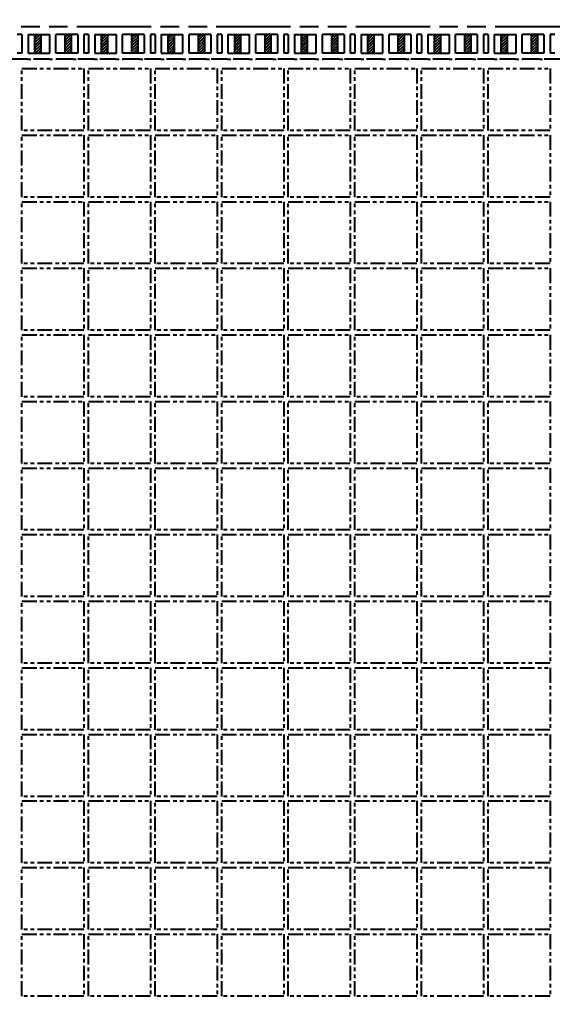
# Model space of a CAD drawing. Extents: x -338 to -53, y 67 to 196.
# Drawn here: x -252.64 to -235.44, y 148.05 to 179.66 of the extents above; entities that cross this region are included whole.
import ezdxf

# ---------------------------------------------------------------- set-up
doc = ezdxf.new("R2010")
doc.units = 0
doc.linetypes.add('ACAD_ISO09W100', pattern=[45, 24, -3, 6, -3, 6, -3])
doc.linetypes.add('HIDDEN', pattern=[0.375, 0.25, -0.125])
for name, color, linetype in [('dimension', 3, 'Continuous'), ('Etched Area', 4, 'Continuous'), ('Hidden', 4, 'HIDDEN'), ('Molding Line', 5, 'ACAD_ISO09W100'), ('PKG Line', 2, 'ACAD_ISO09W100')]:
    doc.layers.add(name, color=color, linetype=linetype)
doc.styles.add('SIMPLEX', font='SIMPLEX')
doc.dimstyles.new('1', dxfattribs={"dimtxt": 1, "dimasz": 1, "dimexe": 0.3, "dimexo": 0.3, "dimgap": 0.3, "dimtad": 0, "dimdec": 3, "dimzin": 1, "dimdsep": 46, "dimtxsty": 'SIMPLEX', "dimcen": 0, "dimclrd": 256, "dimclre": 256, "dimclrt": 7, "dimadec": 0, "dimazin": 1, "dimtm": 1.25, "dimtfac": 1, "dimtdec": 3, "dimtmove": 0, "dimatfit": 0, "dimfxl": 1, "dimtolj": 1, "dimtzin": 0, "dimlwd": -1, "dimlwe": -1, "dimarcsym": 1})
pattern_1 = [(45, (286.10187, 309.09846), (-0.0449012806, 0.0449012806), [])]
pattern_2 = [(45, (288.25187, 309.09846), (-0.0449012806, 0.0449012806), [])]
pattern_3 = [(45, (290.40187, 309.09846), (-0.0449012806, 0.0449012806), [])]
pattern_4 = [(45, (292.55187, 309.09846), (-0.0449012806, 0.0449012806), [])]
pattern_5 = [(45, (294.70187, 309.09846), (-0.0449012806, 0.0449012806), [])]
pattern_6 = [(45, (296.85187, 309.09846), (-0.0449012806, 0.0449012806), [])]
pattern_7 = [(45, (299.00187, 309.09846), (-0.0449012806, 0.0449012806), [])]
pattern_8 = [(45, (301.15187, 309.09846), (-0.0449012806, 0.0449012806), [])]

# ---------------------------------------------------------------- blocks, each defined once
blk = doc.blocks.new('*D13')
at = {"layer": 'Defpoints', "color": 0, "transparency": 16777216}
for p in [(2409.903, 1935.274), (2415.928, 1935.274), (2540.353, 1935.274)]:
    blk.add_point(p, dxfattribs=at)
at = {"layer": 'dimension', "transparency": 16777216}
blk.add_line((2415.628, 1935.274), (2409.903, 1935.274), dxfattribs=at)
at = {"layer": 'dimension', "color": 7, "transparency": 16777216, "insert": (2407.603, 1935.274), "char_height": 1, "attachment_point": 5, "style": 'SIMPLEX'}
blk.add_mtext('\\A1;0.000', dxfattribs=at)
blk = doc.blocks.new('*D17')
at = {"layer": 'Defpoints', "color": 0, "transparency": 16777216}
for p in [(2409.903, 1949.274), (2416.263, 1949.274), (2540.353, 1935.274)]:
    blk.add_point(p, dxfattribs=at)
at = {"layer": 'dimension', "transparency": 16777216}
blk.add_line((2415.963, 1949.274), (2409.903, 1949.274), dxfattribs=at)
at = {"layer": 'dimension', "color": 7, "transparency": 16777216, "insert": (2407.222, 1949.274), "char_height": 1, "attachment_point": 5, "style": 'SIMPLEX'}
blk.add_mtext('\\A1;14.000', dxfattribs=at)
blk = doc.blocks.new('*D18')
at = {"layer": 'Defpoints', "color": 0, "transparency": 16777216}
for p in [(2409.903, 1963.274), (2416.265, 1963.274), (2540.353, 1935.274)]:
    blk.add_point(p, dxfattribs=at)
at = {"layer": 'dimension', "transparency": 16777216}
blk.add_line((2415.965, 1963.274), (2409.903, 1963.274), dxfattribs=at)
at = {"layer": 'dimension', "color": 7, "transparency": 16777216, "insert": (2407.127, 1963.274), "char_height": 1, "attachment_point": 5, "style": 'SIMPLEX'}
blk.add_mtext('\\A1;28.000', dxfattribs=at)
blk = doc.blocks.new('*D19')
at = {"layer": 'Defpoints', "color": 0, "transparency": 16777216}
for p in [(2409.903, 1966.098), (2420.939, 1966.099), (2540.353, 1935.274)]:
    blk.add_point(p, dxfattribs=at)
at = {"layer": 'dimension', "transparency": 16777216}
for p, q in [((2411.903, 1966.098), (2409.903, 1966.098)), ((2413.903, 1966.099), (2411.903, 1966.098)), ((2420.639, 1966.099), (2413.903, 1966.099))]:
    blk.add_line(p, q, dxfattribs=at)
at = {"layer": 'dimension', "color": 7, "transparency": 16777216, "insert": (2407.127, 1966.098), "char_height": 1, "attachment_point": 5, "style": 'SIMPLEX'}
blk.add_mtext('\\A1;30.825', dxfattribs=at)
blk = doc.blocks.new('*D20')
at = {"layer": 'Defpoints', "color": 0, "transparency": 16777216}
for p in [(2409.903, 1967.274), (2416.715, 1967.274), (2540.353, 1935.274)]:
    blk.add_point(p, dxfattribs=at)
at = {"layer": 'dimension', "transparency": 16777216}
blk.add_line((2416.415, 1967.274), (2409.903, 1967.274), dxfattribs=at)
at = {"layer": 'dimension', "color": 7, "transparency": 16777216, "insert": (2407.127, 1967.274), "char_height": 1, "attachment_point": 5, "style": 'SIMPLEX'}
blk.add_mtext('\\A1;32.000', dxfattribs=at)
blk = doc.blocks.new('*D21')
at = {"layer": 'Defpoints', "color": 0, "transparency": 16777216}
for p in [(2409.903, 1969.965), (2416.132, 1969.119), (2540.353, 1935.274)]:
    blk.add_point(p, dxfattribs=at)
at = {"layer": 'dimension', "transparency": 16777216}
for p, q in [((2411.903, 1969.965), (2409.903, 1969.965)), ((2413.903, 1969.119), (2411.903, 1969.965)), ((2415.832, 1969.119), (2413.903, 1969.119))]:
    blk.add_line(p, q, dxfattribs=at)
at = {"layer": 'dimension', "color": 7, "transparency": 16777216, "insert": (2407.127, 1969.965), "char_height": 1, "attachment_point": 5, "style": 'SIMPLEX'}
blk.add_mtext('\\A1;33.845', dxfattribs=at)
blk = doc.blocks.new('*D22')
at = {"layer": 'Defpoints', "color": 0, "transparency": 16777216}
for p in [(2409.903, 1968.774), (2448.021, 1968.774), (2540.353, 1935.274)]:
    blk.add_point(p, dxfattribs=at)
at = {"layer": 'dimension', "transparency": 16777216}
blk.add_line((2447.721, 1968.774), (2409.903, 1968.774), dxfattribs=at)
at = {"layer": 'dimension', "color": 7, "transparency": 16777216, "insert": (2407.127, 1968.774), "char_height": 1, "attachment_point": 5, "style": 'SIMPLEX'}
blk.add_mtext('\\A1;33.500', dxfattribs=at)
blk = doc.blocks.new('*D23')
at = {"layer": 'Defpoints', "color": 0, "transparency": 16777216}
for p in [(2409.903, 1971.247), (2418.36, 1970.274), (2540.353, 1935.274)]:
    blk.add_point(p, dxfattribs=at)
at = {"layer": 'dimension', "transparency": 16777216}
for p, q in [((2411.903, 1971.247), (2409.903, 1971.247)), ((2413.903, 1970.274), (2411.903, 1971.247)), ((2418.06, 1970.274), (2413.903, 1970.274))]:
    blk.add_line(p, q, dxfattribs=at)
at = {"layer": 'dimension', "color": 7, "transparency": 16777216, "insert": (2407.127, 1971.247), "char_height": 1, "attachment_point": 5, "style": 'SIMPLEX'}
blk.add_mtext('\\A1;35.000', dxfattribs=at)
blk = doc.blocks.new('*D37')
at = {"layer": 'Defpoints', "color": 0, "transparency": 16777216}
for p in [(2448.853, 1977.057), (2448.853, 1969.59), (2540.353, 1935.274)]:
    blk.add_point(p, dxfattribs=at)
at = {"layer": 'dimension', "transparency": 16777216}
blk.add_line((2448.853, 1969.89), (2448.853, 1977.057), dxfattribs=at)
at = {"layer": 'dimension', "color": 7, "transparency": 16777216, "insert": (2448.853, 1979.738), "char_height": 1, "attachment_point": 5, "rotation": 90, "style": 'SIMPLEX'}
blk.add_mtext('\\A1;91.500', dxfattribs=at)
blk = doc.blocks.new('*D38')
at = {"layer": 'Defpoints', "color": 0, "transparency": 16777216}
for p in [(2421.035, 1977.057), (2421.028, 1966.201), (2540.353, 1935.274)]:
    blk.add_point(p, dxfattribs=at)
at = {"layer": 'dimension', "transparency": 16777216}
for p, q in [((2421.035, 1975.057), (2421.035, 1977.057)), ((2421.028, 1973.057), (2421.035, 1975.057)), ((2421.028, 1966.501), (2421.028, 1973.057))]:
    blk.add_line(p, q, dxfattribs=at)
at = {"layer": 'dimension', "color": 7, "transparency": 16777216, "insert": (2421.035, 1980.119), "char_height": 1, "attachment_point": 5, "rotation": 90, "style": 'SIMPLEX'}
blk.add_mtext('\\A1;119.325', dxfattribs=at)
blk = doc.blocks.new('*D39')
at = {"layer": 'Defpoints', "color": 0, "transparency": 16777216}
for p in [(2417.692, 1977.057), (2416.603, 1967.122), (2540.353, 1935.274)]:
    blk.add_point(p, dxfattribs=at)
at = {"layer": 'dimension', "transparency": 16777216}
for p, q in [((2417.692, 1975.057), (2417.692, 1977.057)), ((2416.603, 1973.057), (2417.692, 1975.057)), ((2416.603, 1967.422), (2416.603, 1973.057))]:
    blk.add_line(p, q, dxfattribs=at)
at = {"layer": 'dimension', "color": 7, "transparency": 16777216, "insert": (2417.692, 1980.214), "char_height": 1, "attachment_point": 5, "rotation": 90, "style": 'SIMPLEX'}
blk.add_mtext('\\A1;123.750', dxfattribs=at)
blk = doc.blocks.new('*D40')
at = {"layer": 'Defpoints', "color": 0, "transparency": 16777216}
for p in [(2416.103, 1977.057), (2416.103, 1968.978), (2540.353, 1935.274)]:
    blk.add_point(p, dxfattribs=at)
at = {"layer": 'dimension', "transparency": 16777216}
blk.add_line((2416.103, 1969.278), (2416.103, 1977.057), dxfattribs=at)
at = {"layer": 'dimension', "color": 7, "transparency": 16777216, "insert": (2416.103, 1980.214), "char_height": 1, "attachment_point": 5, "rotation": 90, "style": 'SIMPLEX'}
blk.add_mtext('\\A1;124.250', dxfattribs=at)
blk = doc.blocks.new('*D55')
at = {"layer": 'Defpoints', "color": 0, "transparency": 16777216}
for p in [(2540.353, 1935.274), (2426.853, 1900.939), (2426.853, 1893.012)]:
    blk.add_point(p, dxfattribs=at)
at = {"layer": 'dimension', "transparency": 16777216}
blk.add_line((2426.853, 1900.639), (2426.853, 1893.012), dxfattribs=at)
at = {"layer": 'dimension', "color": 7, "transparency": 16777216, "insert": (2426.853, 1889.95), "char_height": 1, "attachment_point": 5, "rotation": 90, "style": 'SIMPLEX'}
blk.add_mtext('\\A1;113.500', dxfattribs=at)
blk = doc.blocks.new('*D56')
at = {"layer": 'Defpoints', "color": 0, "transparency": 16777216}
for p in [(2540.353, 1935.274), (2426.353, 1900.936), (2425.178, 1893.012)]:
    blk.add_point(p, dxfattribs=at)
at = {"layer": 'dimension', "transparency": 16777216}
for p, q in [((2426.353, 1900.636), (2426.353, 1897.012)), ((2426.353, 1897.012), (2425.178, 1895.012)), ((2425.178, 1895.012), (2425.178, 1893.012))]:
    blk.add_line(p, q, dxfattribs=at)
at = {"layer": 'dimension', "color": 7, "transparency": 16777216, "insert": (2425.178, 1889.95), "char_height": 1, "attachment_point": 5, "rotation": 90, "style": 'SIMPLEX'}
blk.add_mtext('\\A1;114.000', dxfattribs=at)
blk = doc.blocks.new('*D57')
at = {"layer": 'Defpoints', "color": 0, "transparency": 16777216}
for p in [(2540.353, 1935.274), (2421.028, 1904.343), (2421.04, 1893.012)]:
    blk.add_point(p, dxfattribs=at)
at = {"layer": 'dimension', "transparency": 16777216}
for p, q in [((2421.028, 1904.043), (2421.028, 1897.012)), ((2421.028, 1897.012), (2421.04, 1895.012)), ((2421.04, 1895.012), (2421.04, 1893.012))]:
    blk.add_line(p, q, dxfattribs=at)
at = {"layer": 'dimension', "color": 7, "transparency": 16777216, "insert": (2421.04, 1889.95), "char_height": 1, "attachment_point": 5, "rotation": 90, "style": 'SIMPLEX'}
blk.add_mtext('\\A1;119.325', dxfattribs=at)
blk = doc.blocks.new('*D65')
at = {"layer": 'Defpoints', "color": 0, "transparency": 16777216}
for p in [(2474.804, 1977.057), (2474.778, 1966.213), (2540.353, 1935.274)]:
    blk.add_point(p, dxfattribs=at)
at = {"layer": 'dimension', "transparency": 16777216}
for p, q in [((2474.804, 1975.057), (2474.804, 1977.057)), ((2474.778, 1973.057), (2474.804, 1975.057)), ((2474.778, 1966.513), (2474.778, 1973.057))]:
    blk.add_line(p, q, dxfattribs=at)
at = {"layer": 'dimension', "color": 7, "transparency": 16777216, "insert": (2474.804, 1979.833), "char_height": 1, "attachment_point": 5, "rotation": 90, "style": 'SIMPLEX'}
blk.add_mtext('\\A1;65.575', dxfattribs=at)

msp = doc.modelspace()

# ---------------------------------------------------------------- hatches: boundary and pattern name
at = {"layer": 'Etched Area'}
h = msp.add_hatch(dxfattribs=at)
h.set_pattern_fill('ANSI31', color=256, scale=0.02)
h.set_pattern_definition(pattern_1)
h.paths.add_polyline_path([(-251.9555, 178.5777), (-252.1555, 178.5777), (-252.1555, 179.1777), (-251.9555, 179.1777)])
h = msp.add_hatch(dxfattribs=at)
h.set_pattern_fill('ANSI31', color=256, scale=0.02)
h.set_pattern_definition(pattern_1)
h.paths.add_polyline_path([(-250.9755, 178.5777), (-251.1755, 178.5777), (-251.1755, 179.1777), (-250.9755, 179.1777)])
h = msp.add_hatch(dxfattribs=at)
h.set_pattern_fill('ANSI31', color=256, scale=0.02)
h.set_pattern_definition(pattern_2)
h.paths.add_polyline_path([(-249.8055, 178.5777), (-250.0055, 178.5777), (-250.0055, 179.1777), (-249.8055, 179.1777)])
h = msp.add_hatch(dxfattribs=at)
h.set_pattern_fill('ANSI31', color=256, scale=0.02)
h.set_pattern_definition(pattern_2)
h.paths.add_polyline_path([(-248.8255, 178.5777), (-249.0255, 178.5777), (-249.0255, 179.1777), (-248.8255, 179.1777)])
h = msp.add_hatch(dxfattribs=at)
h.set_pattern_fill('ANSI31', color=256, scale=0.02)
h.set_pattern_definition(pattern_3)
h.paths.add_polyline_path([(-247.6555, 178.5777), (-247.8555, 178.5777), (-247.8555, 179.1777), (-247.6555, 179.1777)])
h = msp.add_hatch(dxfattribs=at)
h.set_pattern_fill('ANSI31', color=256, scale=0.02)
h.set_pattern_definition(pattern_3)
h.paths.add_polyline_path([(-246.6755, 178.5777), (-246.8755, 178.5777), (-246.8755, 179.1777), (-246.6755, 179.1777)])
h = msp.add_hatch(dxfattribs=at)
h.set_pattern_fill('ANSI31', color=256, scale=0.02)
h.set_pattern_definition(pattern_4)
h.paths.add_polyline_path([(-245.5055, 178.5777), (-245.7055, 178.5777), (-245.7055, 179.1777), (-245.5055, 179.1777)])
h = msp.add_hatch(dxfattribs=at)
h.set_pattern_fill('ANSI31', color=256, scale=0.02)
h.set_pattern_definition(pattern_4)
h.paths.add_polyline_path([(-244.5255, 178.5777), (-244.7255, 178.5777), (-244.7255, 179.1777), (-244.5255, 179.1777)])
h = msp.add_hatch(dxfattribs=at)
h.set_pattern_fill('ANSI31', color=256, scale=0.02)
h.set_pattern_definition(pattern_5)
h.paths.add_polyline_path([(-243.3555, 178.5777), (-243.5555, 178.5777), (-243.5555, 179.1777), (-243.3555, 179.1777)])
h = msp.add_hatch(dxfattribs=at)
h.set_pattern_fill('ANSI31', color=256, scale=0.02)
h.set_pattern_definition(pattern_5)
h.paths.add_polyline_path([(-242.3755, 178.5777), (-242.5755, 178.5777), (-242.5755, 179.1777), (-242.3755, 179.1777)])
h = msp.add_hatch(dxfattribs=at)
h.set_pattern_fill('ANSI31', color=256, scale=0.02)
h.set_pattern_definition(pattern_6)
h.paths.add_polyline_path([(-241.2055, 178.5777), (-241.4055, 178.5777), (-241.4055, 179.1777), (-241.2055, 179.1777)])
h = msp.add_hatch(dxfattribs=at)
h.set_pattern_fill('ANSI31', color=256, scale=0.02)
h.set_pattern_definition(pattern_6)
h.paths.add_polyline_path([(-240.2255, 178.5777), (-240.4255, 178.5777), (-240.4255, 179.1777), (-240.2255, 179.1777)])
h = msp.add_hatch(dxfattribs=at)
h.set_pattern_fill('ANSI31', color=256, scale=0.02)
h.set_pattern_definition(pattern_7)
h.paths.add_polyline_path([(-239.0555, 178.5777), (-239.2555, 178.5777), (-239.2555, 179.1777), (-239.0555, 179.1777)])
h = msp.add_hatch(dxfattribs=at)
h.set_pattern_fill('ANSI31', color=256, scale=0.02)
h.set_pattern_definition(pattern_7)
h.paths.add_polyline_path([(-238.0755, 178.5777), (-238.2755, 178.5777), (-238.2755, 179.1777), (-238.0755, 179.1777)])
h = msp.add_hatch(dxfattribs=at)
h.set_pattern_fill('ANSI31', color=256, scale=0.02)
h.set_pattern_definition(pattern_8)
h.paths.add_polyline_path([(-236.9055, 178.5777), (-237.1055, 178.5777), (-237.1055, 179.1777), (-236.9055, 179.1777)])
h = msp.add_hatch(dxfattribs=at)
h.set_pattern_fill('ANSI31', color=256, scale=0.02)
h.set_pattern_definition(pattern_8)
h.paths.add_polyline_path([(-235.9255, 178.5777), (-236.1255, 178.5777), (-236.1255, 179.1777), (-235.9255, 179.1777)])

# ---------------------------------------------------------------- linework, layer by layer
for p, q in [((-252.5655, 179.1777), (-252.7155, 179.1777)), ((-252.5655, 179.1777), (-252.5655, 178.5777)), ((-252.3655, 179.1777), (-252.3655, 178.5777)), ((-252.3655, 179.1777), (-251.6655, 179.1777)), ((-252.1555, 179.1777), (-252.1555, 178.5777)), ((-251.9555, 179.1777), (-251.9555, 178.5777)), ((-251.6655, 178.5777), (-251.6655, 179.1777)), ((-250.7655, 179.1777), (-251.4655, 179.1777)), ((-251.4655, 178.5777), (-251.4655, 179.1777)), ((-251.1755, 179.1777), (-251.1755, 178.5777)), ((-250.9755, 179.1777), (-250.9755, 178.5777)), ((-250.7655, 179.1777), (-250.7655, 178.5777)), ((-250.4155, 179.1777), (-250.5655, 179.1777)), ((-250.5655, 179.1777), (-250.5655, 178.5777)), ((-250.4155, 179.1777), (-250.4155, 178.5777)), ((-250.2155, 179.1777), (-250.2155, 178.5777)), ((-250.2155, 179.1777), (-249.5155, 179.1777)), ((-250.0055, 179.1777), (-250.0055, 178.5777)), ((-249.8055, 179.1777), (-249.8055, 178.5777)), ((-249.5155, 178.5777), (-249.5155, 179.1777)), ((-248.6155, 179.1777), (-249.3155, 179.1777)), ((-249.3155, 178.5777), (-249.3155, 179.1777)), ((-249.0255, 179.1777), (-249.0255, 178.5777)), ((-248.8255, 179.1777), (-248.8255, 178.5777)), ((-248.6155, 179.1777), (-248.6155, 178.5777)), ((-248.2655, 179.1777), (-248.4155, 179.1777)), ((-248.4155, 179.1777), (-248.4155, 178.5777)), ((-248.2655, 179.1777), (-248.2655, 178.5777)), ((-248.0655, 179.1777), (-248.0655, 178.5777)), ((-248.0655, 179.1777), (-247.3655, 179.1777)), ((-247.8555, 179.1777), (-247.8555, 178.5777)), ((-247.6555, 179.1777), (-247.6555, 178.5777)), ((-247.3655, 178.5777), (-247.3655, 179.1777)), ((-246.4655, 179.1777), (-247.1655, 179.1777)), ((-247.1655, 178.5777), (-247.1655, 179.1777)), ((-246.8755, 179.1777), (-246.8755, 178.5777)), ((-246.6755, 179.1777), (-246.6755, 178.5777)), ((-246.4655, 179.1777), (-246.4655, 178.5777)), ((-246.1155, 179.1777), (-246.2655, 179.1777)), ((-246.2655, 179.1777), (-246.2655, 178.5777)), ((-246.1155, 179.1777), (-246.1155, 178.5777)), ((-245.9155, 179.1777), (-245.9155, 178.5777)), ((-245.9155, 179.1777), (-245.2155, 179.1777)), ((-245.7055, 179.1777), (-245.7055, 178.5777)), ((-245.5055, 179.1777), (-245.5055, 178.5777)), ((-245.2155, 178.5777), (-245.2155, 179.1777)), ((-244.3155, 179.1777), (-245.0155, 179.1777)), ((-245.0155, 178.5777), (-245.0155, 179.1777)), ((-244.7255, 179.1777), (-244.7255, 178.5777)), ((-244.5255, 179.1777), (-244.5255, 178.5777)), ((-244.3155, 179.1777), (-244.3155, 178.5777)), ((-243.9655, 179.1777), (-244.1155, 179.1777)), ((-244.1155, 179.1777), (-244.1155, 178.5777)), ((-243.9655, 179.1777), (-243.9655, 178.5777)), ((-243.7655, 179.1777), (-243.7655, 178.5777)), ((-243.7655, 179.1777), (-243.0655, 179.1777)), ((-243.5555, 179.1777), (-243.5555, 178.5777)), ((-243.3555, 179.1777), (-243.3555, 178.5777)), ((-243.0655, 178.5777), (-243.0655, 179.1777)), ((-242.1655, 179.1777), (-242.8655, 179.1777)), ((-242.8655, 178.5777), (-242.8655, 179.1777)), ((-242.5755, 179.1777), (-242.5755, 178.5777)), ((-242.3755, 179.1777), (-242.3755, 178.5777)), ((-242.1655, 179.1777), (-242.1655, 178.5777)), ((-241.8155, 179.1777), (-241.9655, 179.1777)), ((-241.9655, 179.1777), (-241.9655, 178.5777)), ((-241.8155, 179.1777), (-241.8155, 178.5777)), ((-241.6155, 179.1777), (-241.6155, 178.5777)), ((-241.6155, 179.1777), (-240.9155, 179.1777)), ((-241.4055, 179.1777), (-241.4055, 178.5777)), ((-241.2055, 179.1777), (-241.2055, 178.5777)), ((-240.9155, 178.5777), (-240.9155, 179.1777)), ((-240.0155, 179.1777), (-240.7155, 179.1777)), ((-240.7155, 178.5777), (-240.7155, 179.1777)), ((-240.4255, 179.1777), (-240.4255, 178.5777)), ((-240.2255, 179.1777), (-240.2255, 178.5777)), ((-240.0155, 179.1777), (-240.0155, 178.5777)), ((-239.6655, 179.1777), (-239.8155, 179.1777)), ((-239.8155, 179.1777), (-239.8155, 178.5777)), ((-239.6655, 179.1777), (-239.6655, 178.5777)), ((-239.4655, 179.1777), (-239.4655, 178.5777)), ((-239.4655, 179.1777), (-238.7655, 179.1777)), ((-239.2555, 179.1777), (-239.2555, 178.5777)), ((-239.0555, 179.1777), (-239.0555, 178.5777)), ((-238.7655, 178.5777), (-238.7655, 179.1777)), ((-237.8655, 179.1777), (-238.5655, 179.1777)), ((-238.5655, 178.5777), (-238.5655, 179.1777)), ((-238.2755, 179.1777), (-238.2755, 178.5777)), ((-238.0755, 179.1777), (-238.0755, 178.5777)), ((-237.8655, 179.1777), (-237.8655, 178.5777)), ((-237.5155, 179.1777), (-237.6655, 179.1777)), ((-237.6655, 179.1777), (-237.6655, 178.5777)), ((-237.5155, 179.1777), (-237.5155, 178.5777)), ((-237.3155, 179.1777), (-237.3155, 178.5777)), ((-237.3155, 179.1777), (-236.6155, 179.1777)), ((-237.1055, 179.1777), (-237.1055, 178.5777)), ((-236.9055, 179.1777), (-236.9055, 178.5777)), ((-236.6155, 178.5777), (-236.6155, 179.1777)), ((-235.7155, 179.1777), (-236.4155, 179.1777)), ((-236.4155, 178.5777), (-236.4155, 179.1777)), ((-236.1255, 179.1777), (-236.1255, 178.5777)), ((-235.9255, 179.1777), (-235.9255, 178.5777)), ((-235.7155, 179.1777), (-235.7155, 178.5777)), ((-235.3655, 179.1777), (-235.5155, 179.1777)), ((-235.5155, 179.1777), (-235.5155, 178.5777)), ((-252.5655, 178.5777), (-252.7155, 178.5777)), ((-252.3655, 178.5777), (-251.6655, 178.5777)), ((-250.7655, 178.5777), (-251.4655, 178.5777)), ((-250.4155, 178.5777), (-250.5655, 178.5777)), ((-250.2155, 178.5777), (-249.5155, 178.5777)), ((-248.6155, 178.5777), (-249.3155, 178.5777)), ((-248.2655, 178.5777), (-248.4155, 178.5777)), ((-248.0655, 178.5777), (-247.3655, 178.5777)), ((-246.4655, 178.5777), (-247.1655, 178.5777)), ((-246.1155, 178.5777), (-246.2655, 178.5777)), ((-245.9155, 178.5777), (-245.2155, 178.5777)), ((-244.3155, 178.5777), (-245.0155, 178.5777)), ((-243.9655, 178.5777), (-244.1155, 178.5777)), ((-243.7655, 178.5777), (-243.0655, 178.5777)), ((-242.1655, 178.5777), (-242.8655, 178.5777)), ((-241.8155, 178.5777), (-241.9655, 178.5777)), ((-241.6155, 178.5777), (-240.9155, 178.5777)), ((-240.0155, 178.5777), (-240.7155, 178.5777)), ((-239.6655, 178.5777), (-239.8155, 178.5777)), ((-239.4655, 178.5777), (-238.7655, 178.5777)), ((-237.8655, 178.5777), (-238.5655, 178.5777)), ((-237.5155, 178.5777), (-237.6655, 178.5777)), ((-237.3155, 178.5777), (-236.6155, 178.5777)), ((-235.7155, 178.5777), (-236.4155, 178.5777)), ((-235.3655, 178.5777), (-235.5155, 178.5777)), ((-252.3755, 178.3777), (-252.9055, 178.3777)), ((-251.6755, 178.3777), (-252.1955, 178.3777)), ((-250.9105, 178.3777), (-251.4555, 178.3777)), ((-250.2255, 178.3777), (-250.7555, 178.3777)), ((-249.5255, 178.3777), (-250.0455, 178.3777)), ((-248.7605, 178.3777), (-249.3055, 178.3777)), ((-248.0755, 178.3777), (-248.6055, 178.3777)), ((-247.3755, 178.3777), (-247.8955, 178.3777)), ((-246.6105, 178.3777), (-247.1555, 178.3777)), ((-245.9255, 178.3777), (-246.4555, 178.3777)), ((-245.2255, 178.3777), (-245.7455, 178.3777)), ((-244.4605, 178.3777), (-245.0055, 178.3777)), ((-243.7755, 178.3777), (-244.3055, 178.3777)), ((-243.0755, 178.3777), (-243.5955, 178.3777)), ((-242.3105, 178.3777), (-242.8555, 178.3777)), ((-241.6255, 178.3777), (-242.1555, 178.3777)), ((-240.9255, 178.3777), (-241.4455, 178.3777)), ((-240.1605, 178.3777), (-240.7055, 178.3777)), ((-239.4755, 178.3777), (-240.0055, 178.3777)), ((-238.7755, 178.3777), (-239.2955, 178.3777)), ((-238.0105, 178.3777), (-238.5555, 178.3777)), ((-237.3255, 178.3777), (-237.8555, 178.3777)), ((-236.6255, 178.3777), (-237.1455, 178.3777)), ((-235.8605, 178.3777), (-236.4055, 178.3777)), ((-235.1755, 178.3777), (-235.7055, 178.3777))]:
    msp.add_line(p, q)
at = {"layer": 'Hidden', "ltscale": 0.3}
for p, q in [((-252.3755, 178.3777), (-252.1955, 178.3777)), ((-251.6755, 178.3777), (-251.4555, 178.3777)), ((-250.9105, 178.3777), (-250.7555, 178.3777)), ((-250.2255, 178.3777), (-250.0455, 178.3777)), ((-249.5255, 178.3777), (-249.3055, 178.3777)), ((-248.7605, 178.3777), (-248.6055, 178.3777)), ((-248.0755, 178.3777), (-247.8955, 178.3777)), ((-247.3755, 178.3777), (-247.1555, 178.3777)), ((-246.6105, 178.3777), (-246.4555, 178.3777)), ((-245.9255, 178.3777), (-245.7455, 178.3777)), ((-245.2255, 178.3777), (-245.0055, 178.3777)), ((-244.4605, 178.3777), (-244.3055, 178.3777)), ((-243.7755, 178.3777), (-243.5955, 178.3777)), ((-243.0755, 178.3777), (-242.8555, 178.3777)), ((-242.3105, 178.3777), (-242.1555, 178.3777)), ((-241.6255, 178.3777), (-241.4455, 178.3777)), ((-240.9255, 178.3777), (-240.7055, 178.3777)), ((-240.1605, 178.3777), (-240.0055, 178.3777)), ((-239.4755, 178.3777), (-239.2955, 178.3777)), ((-238.7755, 178.3777), (-238.5555, 178.3777)), ((-238.0105, 178.3777), (-237.8555, 178.3777)), ((-237.3255, 178.3777), (-237.1455, 178.3777)), ((-236.6255, 178.3777), (-236.4055, 178.3777)), ((-235.8605, 178.3777), (-235.7055, 178.3777))]:
    msp.add_line(p, q, dxfattribs=at)
at = {"layer": 'Molding Line', "ltscale": 0.1}
msp.add_line((-81.8905, 179.4277), (-322.3405, 179.4277), dxfattribs=at)
at = {"layer": 'PKG Line', "ltscale": 0.02}
for points in [[(-252.5655, 178.0777), (-250.5655, 178.0777), (-250.5655, 176.0777), (-252.5655, 176.0777)], [(-250.4155, 178.0777), (-248.4155, 178.0777), (-248.4155, 176.0777), (-250.4155, 176.0777)], [(-248.2655, 178.0777), (-246.2655, 178.0777), (-246.2655, 176.0777), (-248.2655, 176.0777)], [(-246.1155, 178.0777), (-244.1155, 178.0777), (-244.1155, 176.0777), (-246.1155, 176.0777)], [(-243.9655, 178.0777), (-241.9655, 178.0777), (-241.9655, 176.0777), (-243.9655, 176.0777)], [(-241.8155, 178.0777), (-239.8155, 178.0777), (-239.8155, 176.0777), (-241.8155, 176.0777)], [(-239.6655, 178.0777), (-237.6655, 178.0777), (-237.6655, 176.0777), (-239.6655, 176.0777)], [(-237.5155, 178.0777), (-235.5155, 178.0777), (-235.5155, 176.0777), (-237.5155, 176.0777)], [(-252.5655, 175.9277), (-250.5655, 175.9277), (-250.5655, 173.9277), (-252.5655, 173.9277)], [(-250.4155, 175.9277), (-248.4155, 175.9277), (-248.4155, 173.9277), (-250.4155, 173.9277)], [(-248.2655, 175.9277), (-246.2655, 175.9277), (-246.2655, 173.9277), (-248.2655, 173.9277)], [(-246.1155, 175.9277), (-244.1155, 175.9277), (-244.1155, 173.9277), (-246.1155, 173.9277)], [(-243.9655, 175.9277), (-241.9655, 175.9277), (-241.9655, 173.9277), (-243.9655, 173.9277)], [(-241.8155, 175.9277), (-239.8155, 175.9277), (-239.8155, 173.9277), (-241.8155, 173.9277)], [(-239.6655, 175.9277), (-237.6655, 175.9277), (-237.6655, 173.9277), (-239.6655, 173.9277)], [(-237.5155, 175.9277), (-235.5155, 175.9277), (-235.5155, 173.9277), (-237.5155, 173.9277)], [(-252.5655, 173.7777), (-250.5655, 173.7777), (-250.5655, 171.7777), (-252.5655, 171.7777)], [(-250.4155, 173.7777), (-248.4155, 173.7777), (-248.4155, 171.7777), (-250.4155, 171.7777)], [(-248.2655, 173.7777), (-246.2655, 173.7777), (-246.2655, 171.7777), (-248.2655, 171.7777)], [(-246.1155, 173.7777), (-244.1155, 173.7777), (-244.1155, 171.7777), (-246.1155, 171.7777)], [(-243.9655, 173.7777), (-241.9655, 173.7777), (-241.9655, 171.7777), (-243.9655, 171.7777)], [(-241.8155, 173.7777), (-239.8155, 173.7777), (-239.8155, 171.7777), (-241.8155, 171.7777)], [(-239.6655, 173.7777), (-237.6655, 173.7777), (-237.6655, 171.7777), (-239.6655, 171.7777)], [(-237.5155, 173.7777), (-235.5155, 173.7777), (-235.5155, 171.7777), (-237.5155, 171.7777)], [(-252.5655, 171.6277), (-250.5655, 171.6277), (-250.5655, 169.6277), (-252.5655, 169.6277)], [(-250.4155, 171.6277), (-248.4155, 171.6277), (-248.4155, 169.6277), (-250.4155, 169.6277)], [(-248.2655, 171.6277), (-246.2655, 171.6277), (-246.2655, 169.6277), (-248.2655, 169.6277)], [(-246.1155, 171.6277), (-244.1155, 171.6277), (-244.1155, 169.6277), (-246.1155, 169.6277)], [(-243.9655, 171.6277), (-241.9655, 171.6277), (-241.9655, 169.6277), (-243.9655, 169.6277)], [(-241.8155, 171.6277), (-239.8155, 171.6277), (-239.8155, 169.6277), (-241.8155, 169.6277)], [(-239.6655, 171.6277), (-237.6655, 171.6277), (-237.6655, 169.6277), (-239.6655, 169.6277)], [(-237.5155, 171.6277), (-235.5155, 171.6277), (-235.5155, 169.6277), (-237.5155, 169.6277)], [(-252.5655, 169.4777), (-250.5655, 169.4777), (-250.5655, 167.4777), (-252.5655, 167.4777)], [(-250.4155, 169.4777), (-248.4155, 169.4777), (-248.4155, 167.4777), (-250.4155, 167.4777)], [(-248.2655, 169.4777), (-246.2655, 169.4777), (-246.2655, 167.4777), (-248.2655, 167.4777)], [(-246.1155, 169.4777), (-244.1155, 169.4777), (-244.1155, 167.4777), (-246.1155, 167.4777)], [(-243.9655, 169.4777), (-241.9655, 169.4777), (-241.9655, 167.4777), (-243.9655, 167.4777)], [(-241.8155, 169.4777), (-239.8155, 169.4777), (-239.8155, 167.4777), (-241.8155, 167.4777)], [(-239.6655, 169.4777), (-237.6655, 169.4777), (-237.6655, 167.4777), (-239.6655, 167.4777)], [(-237.5155, 169.4777), (-235.5155, 169.4777), (-235.5155, 167.4777), (-237.5155, 167.4777)], [(-252.5655, 167.3277), (-250.5655, 167.3277), (-250.5655, 165.3277), (-252.5655, 165.3277)], [(-250.4155, 167.3277), (-248.4155, 167.3277), (-248.4155, 165.3277), (-250.4155, 165.3277)], [(-248.2655, 167.3277), (-246.2655, 167.3277), (-246.2655, 165.3277), (-248.2655, 165.3277)], [(-246.1155, 167.3277), (-244.1155, 167.3277), (-244.1155, 165.3277), (-246.1155, 165.3277)], [(-243.9655, 167.3277), (-241.9655, 167.3277), (-241.9655, 165.3277), (-243.9655, 165.3277)], [(-241.8155, 167.3277), (-239.8155, 167.3277), (-239.8155, 165.3277), (-241.8155, 165.3277)], [(-239.6655, 167.3277), (-237.6655, 167.3277), (-237.6655, 165.3277), (-239.6655, 165.3277)], [(-237.5155, 167.3277), (-235.5155, 167.3277), (-235.5155, 165.3277), (-237.5155, 165.3277)], [(-252.5655, 165.1777), (-250.5655, 165.1777), (-250.5655, 163.1777), (-252.5655, 163.1777)], [(-250.4155, 165.1777), (-248.4155, 165.1777), (-248.4155, 163.1777), (-250.4155, 163.1777)], [(-248.2655, 165.1777), (-246.2655, 165.1777), (-246.2655, 163.1777), (-248.2655, 163.1777)], [(-246.1155, 165.1777), (-244.1155, 165.1777), (-244.1155, 163.1777), (-246.1155, 163.1777)], [(-243.9655, 165.1777), (-241.9655, 165.1777), (-241.9655, 163.1777), (-243.9655, 163.1777)], [(-241.8155, 165.1777), (-239.8155, 165.1777), (-239.8155, 163.1777), (-241.8155, 163.1777)], [(-239.6655, 165.1777), (-237.6655, 165.1777), (-237.6655, 163.1777), (-239.6655, 163.1777)], [(-237.5155, 165.1777), (-235.5155, 165.1777), (-235.5155, 163.1777), (-237.5155, 163.1777)], [(-252.5655, 163.0277), (-250.5655, 163.0277), (-250.5655, 161.0277), (-252.5655, 161.0277)], [(-250.4155, 163.0277), (-248.4155, 163.0277), (-248.4155, 161.0277), (-250.4155, 161.0277)], [(-248.2655, 163.0277), (-246.2655, 163.0277), (-246.2655, 161.0277), (-248.2655, 161.0277)], [(-246.1155, 163.0277), (-244.1155, 163.0277), (-244.1155, 161.0277), (-246.1155, 161.0277)], [(-243.9655, 163.0277), (-241.9655, 163.0277), (-241.9655, 161.0277), (-243.9655, 161.0277)], [(-241.8155, 163.0277), (-239.8155, 163.0277), (-239.8155, 161.0277), (-241.8155, 161.0277)], [(-239.6655, 163.0277), (-237.6655, 163.0277), (-237.6655, 161.0277), (-239.6655, 161.0277)], [(-237.5155, 163.0277), (-235.5155, 163.0277), (-235.5155, 161.0277), (-237.5155, 161.0277)], [(-252.5655, 160.8777), (-250.5655, 160.8777), (-250.5655, 158.8777), (-252.5655, 158.8777)], [(-250.4155, 160.8777), (-248.4155, 160.8777), (-248.4155, 158.8777), (-250.4155, 158.8777)], [(-248.2655, 160.8777), (-246.2655, 160.8777), (-246.2655, 158.8777), (-248.2655, 158.8777)], [(-246.1155, 160.8777), (-244.1155, 160.8777), (-244.1155, 158.8777), (-246.1155, 158.8777)], [(-243.9655, 160.8777), (-241.9655, 160.8777), (-241.9655, 158.8777), (-243.9655, 158.8777)], [(-241.8155, 160.8777), (-239.8155, 160.8777), (-239.8155, 158.8777), (-241.8155, 158.8777)], [(-239.6655, 160.8777), (-237.6655, 160.8777), (-237.6655, 158.8777), (-239.6655, 158.8777)], [(-237.5155, 160.8777), (-235.5155, 160.8777), (-235.5155, 158.8777), (-237.5155, 158.8777)], [(-252.5655, 158.7277), (-250.5655, 158.7277), (-250.5655, 156.7277), (-252.5655, 156.7277)], [(-250.4155, 158.7277), (-248.4155, 158.7277), (-248.4155, 156.7277), (-250.4155, 156.7277)], [(-248.2655, 158.7277), (-246.2655, 158.7277), (-246.2655, 156.7277), (-248.2655, 156.7277)], [(-246.1155, 158.7277), (-244.1155, 158.7277), (-244.1155, 156.7277), (-246.1155, 156.7277)], [(-243.9655, 158.7277), (-241.9655, 158.7277), (-241.9655, 156.7277), (-243.9655, 156.7277)], [(-241.8155, 158.7277), (-239.8155, 158.7277), (-239.8155, 156.7277), (-241.8155, 156.7277)], [(-239.6655, 158.7277), (-237.6655, 158.7277), (-237.6655, 156.7277), (-239.6655, 156.7277)], [(-237.5155, 158.7277), (-235.5155, 158.7277), (-235.5155, 156.7277), (-237.5155, 156.7277)], [(-252.5655, 156.5777), (-250.5655, 156.5777), (-250.5655, 154.5777), (-252.5655, 154.5777)], [(-250.4155, 156.5777), (-248.4155, 156.5777), (-248.4155, 154.5777), (-250.4155, 154.5777)], [(-248.2655, 156.5777), (-246.2655, 156.5777), (-246.2655, 154.5777), (-248.2655, 154.5777)], [(-246.1155, 156.5777), (-244.1155, 156.5777), (-244.1155, 154.5777), (-246.1155, 154.5777)], [(-243.9655, 156.5777), (-241.9655, 156.5777), (-241.9655, 154.5777), (-243.9655, 154.5777)], [(-241.8155, 156.5777), (-239.8155, 156.5777), (-239.8155, 154.5777), (-241.8155, 154.5777)], [(-239.6655, 156.5777), (-237.6655, 156.5777), (-237.6655, 154.5777), (-239.6655, 154.5777)], [(-237.5155, 156.5777), (-235.5155, 156.5777), (-235.5155, 154.5777), (-237.5155, 154.5777)], [(-252.5655, 154.4277), (-250.5655, 154.4277), (-250.5655, 152.4277), (-252.5655, 152.4277)], [(-250.4155, 154.4277), (-248.4155, 154.4277), (-248.4155, 152.4277), (-250.4155, 152.4277)], [(-248.2655, 154.4277), (-246.2655, 154.4277), (-246.2655, 152.4277), (-248.2655, 152.4277)], [(-246.1155, 154.4277), (-244.1155, 154.4277), (-244.1155, 152.4277), (-246.1155, 152.4277)], [(-243.9655, 154.4277), (-241.9655, 154.4277), (-241.9655, 152.4277), (-243.9655, 152.4277)], [(-241.8155, 154.4277), (-239.8155, 154.4277), (-239.8155, 152.4277), (-241.8155, 152.4277)], [(-239.6655, 154.4277), (-237.6655, 154.4277), (-237.6655, 152.4277), (-239.6655, 152.4277)], [(-237.5155, 154.4277), (-235.5155, 154.4277), (-235.5155, 152.4277), (-237.5155, 152.4277)], [(-252.5655, 152.2777), (-250.5655, 152.2777), (-250.5655, 150.2777), (-252.5655, 150.2777)], [(-250.4155, 152.2777), (-248.4155, 152.2777), (-248.4155, 150.2777), (-250.4155, 150.2777)], [(-248.2655, 152.2777), (-246.2655, 152.2777), (-246.2655, 150.2777), (-248.2655, 150.2777)], [(-246.1155, 152.2777), (-244.1155, 152.2777), (-244.1155, 150.2777), (-246.1155, 150.2777)], [(-243.9655, 152.2777), (-241.9655, 152.2777), (-241.9655, 150.2777), (-243.9655, 150.2777)], [(-241.8155, 152.2777), (-239.8155, 152.2777), (-239.8155, 150.2777), (-241.8155, 150.2777)], [(-239.6655, 152.2777), (-237.6655, 152.2777), (-237.6655, 150.2777), (-239.6655, 150.2777)], [(-237.5155, 152.2777), (-235.5155, 152.2777), (-235.5155, 150.2777), (-237.5155, 150.2777)], [(-252.5655, 150.1277), (-250.5655, 150.1277), (-250.5655, 148.1277), (-252.5655, 148.1277)], [(-250.4155, 150.1277), (-248.4155, 150.1277), (-248.4155, 148.1277), (-250.4155, 148.1277)], [(-248.2655, 150.1277), (-246.2655, 150.1277), (-246.2655, 148.1277), (-248.2655, 148.1277)], [(-246.1155, 150.1277), (-244.1155, 150.1277), (-244.1155, 148.1277), (-246.1155, 148.1277)], [(-243.9655, 150.1277), (-241.9655, 150.1277), (-241.9655, 148.1277), (-243.9655, 148.1277)], [(-241.8155, 150.1277), (-239.8155, 150.1277), (-239.8155, 148.1277), (-241.8155, 148.1277)], [(-239.6655, 150.1277), (-237.6655, 150.1277), (-237.6655, 148.1277), (-239.6655, 148.1277)], [(-237.5155, 150.1277), (-235.5155, 150.1277), (-235.5155, 148.1277), (-237.5155, 148.1277)]]:
    msp.add_lwpolyline(points, close=True, dxfattribs=at)

# ---------------------------------------------------------------- dimensions: what is measured, and where the dimension line sits
at = {"layer": 'dimension'}
for feature_location, offset, dtype, origin, picture, middle, set_off in [((-326.3655, 181.7573), (0, 8.0784), 1, (-202.1155, 148.0527), '*D40', (-326.3655, 192.9928), (-2742.4689, -1787.2212)), ((-325.8655, 179.9008), (1.0882, 9.9348), 1, (-202.1155, 148.0527), '*D39', (-324.7773, 192.9928), (-2742.4689, -1787.2212)), ((-321.4405, 178.9793), (0.0061, 10.8563), 1, (-202.1155, 148.0527), '*D38', (-321.4344, 192.8975), (-2742.4689, -1787.2212)), ((-293.6155, 182.3691), (0, 7.4665), 1, (-202.1155, 148.0527), '*D37', (-293.6155, 192.5166), (-2742.4689, -1787.2212)), ((-267.6905, 178.9916), (0.0255, 10.8441), 1, (-202.1155, 148.0527), '*D65', (-267.665, 192.6118), (-2742.4689, -1787.2212)), ((-324.109, 183.0527), (-8.4572, 0.9729), 0, (-202.1155, 148.0527), '*D23', (-335.3424, 184.0256), (-2742.4689, -1787.2212)), ((-326.3367, 181.898), (-6.2295, 0.8454), 0, (-202.1155, 148.0527), '*D21', (-335.3424, 182.7435), (-2742.4689, -1787.2212)), ((-294.4476, 181.5527), (-38.1186, 0), 0, (-202.1155, 148.0527), '*D22', (-335.3424, 181.5527), (-2742.4689, -1787.2212)), ((-325.7539, 180.0527), (-6.8123, 0), 0, (-202.1155, 148.0527), '*D20', (-335.3424, 180.0527), (-2742.4689, -1787.2212)), ((-321.5296, 178.8777), (-11.0367, -0.0006), 0, (-202.1155, 148.0527), '*D19', (-335.3424, 178.8771), (-2742.4689, -1787.2212)), ((-326.2043, 176.0527), (-6.3619, 0), 0, (-202.1155, 148.0527), '*D18', (-335.3424, 176.0527), (-2742.4689, -1787.2212)), ((-326.2055, 162.0527), (-6.3607, 0), 0, (-202.1155, 148.0527), '*D17', (-335.2472, 162.0527), (-2742.4689, -1787.2212)), ((-326.5406616367, 148.0527446836), (-6.0255526636, 0), 0, (-202.1154709329, 148.0527446836), '*D13', (-334.8662143002, 148.0527446836), (-2742.4689187713, -1787.2211951467)), ((-321.4405, 117.122), (0.0115, -11.3308), 1, (-202.1155, 148.0527), '*D57', (-321.429, 102.7293), (-2742.4689, -1787.2212)), ((-316.1155, 113.715), (-1.1756, -7.9238), 1, (-202.1155, 148.0527), '*D56', (-317.2911, 102.7293), (-2742.4689, -1787.2212)), ((-315.6155, 113.7176), (0, -7.9265), 1, (-202.1155, 148.0527), '*D55', (-315.6155, 102.7293), (-2742.4689, -1787.2212))]:
    dim = msp.add_ordinate_dim(feature_location=feature_location, offset=offset, dtype=dtype, origin=origin, dimstyle='1', dxfattribs=at)
    dim.commit()
    dim.dimension.update_dxf_attribs({"geometry": picture, "text_midpoint": middle, "insert": set_off})

doc.saveas('drawing.dxf')
